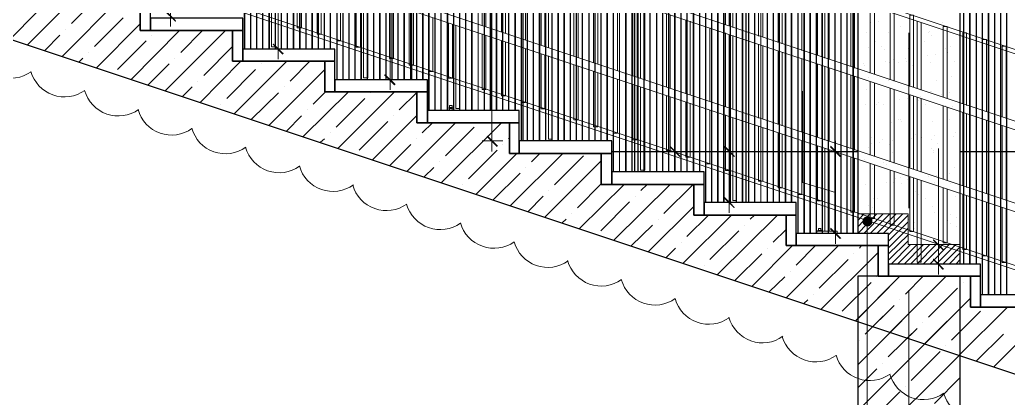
# Model space of a CAD drawing. Header units: millimetres. Extents: x -356862 to 418287, y 0 to 839748.
# Drawn here: x 381938 to 386871, y 782532 to 784421 of the extents above; entities that cross this region are included whole.
import ezdxf

# ---------------------------------------------------------------- set-up
doc = ezdxf.new("R2010")
doc.units = ezdxf.units.MM
doc.layers.add('PDF _Геометрия', color=7, linetype='Continuous', true_color=0xbababa)
doc.layers.add('PDF _Сплошная заливка', color=7, linetype='Continuous', true_color=0xf50000)

msp = doc.modelspace()

# ---------------------------------------------------------------- linework, layer by layer
at = {"layer": 'PDF _Геометрия', "color": 150, "lineweight": 30, "true_color": 0x0080ff}
for points in [[(381209.6062, 790085.548), (386119.7093, 790085.548), (386119.7093, 783354.7233), (385812.2866, 783354.7233), (385812.2866, 783508.4346), (385353.3175, 783508.4346), (385353.3175, 783662.146), (384892.1835, 783662.146), (384892.1835, 783815.8573), (384431.0495, 783815.8573), (384431.0495, 783967.4037), (383972.0804, 783967.4037), (383972.0804, 784121.1151), (383510.9464, 784121.1151), (383510.9464, 784274.8264), (383051.9773, 784274.8264), (383051.9773, 784428.5377), (382590.8433, 784428.5377), (382590.8433, 784582.2491), (382129.7093, 784582.2491), (382129.7093, 784735.9604), (381670.7402, 784735.9604)], [(383337.7505, 784274.8264), (383337.7505, 790085.548)], [(383894.1422, 784121.1151), (383894.1422, 790085.548)], [(384450.534, 783815.8573), (384450.534, 790085.548)], [(385006.9257, 783662.146), (385006.9257, 790085.548)], [(386630.6371, 786117.1975), (389904.0391, 786117.1975), (389904.0391, 790085.548), (389904.0391, 782125.0326), (389494.8639, 782127.1975), (389494.8639, 782280.9089), (389033.7299, 782280.9089), (389033.7299, 782434.6202), (388574.7608, 782434.6202), (388574.7608, 782588.3315), (388113.6268, 782588.3315), (388113.6268, 782739.8779), (387654.6577, 782739.8779), (387654.6577, 782893.5893), (387193.5237, 782893.5893), (387193.5237, 783047.3006), (386732.3897, 783047.3006), (386732.3897, 783201.012), (386630.6371, 783201.012), (386630.6371, 785370.2903), (386630.6371, 790085.548), (389904.0391, 790085.548)], [(385563.3175, 783508.4346), (385563.3175, 786342.3522)], [(384892.1835, 783763.8986), (386119.7093, 783763.8986)], [(386630.6371, 783763.8986), (389904.0391, 783763.8986)]]:
    msp.add_lwpolyline(points, dxfattribs=at)
at = {"layer": 'PDF _Геометрия', "color": 254, "lineweight": 5, "true_color": 0xdcdcdc}
for points in [[(383058.4721, 790085.548), (383058.4721, 784274.8264)], [(383090.9464, 790085.548), (383090.9464, 784274.8264)], [(383121.2556, 790085.548), (383121.2556, 784274.8264)], [(383151.5649, 790085.548), (383151.5649, 784274.8264)], [(383181.8742, 790085.548), (383181.8742, 784274.8264)], [(383212.1835, 790085.548), (383212.1835, 784274.8264)], [(383242.4928, 790085.548), (383242.4928, 784274.8264)], [(383274.967, 790085.548), (383274.967, 784274.8264)], [(383305.2763, 790085.548), (383305.2763, 784274.8264)], [(383335.5855, 790085.548), (383335.5855, 784274.8264)], [(383365.8948, 790085.548), (383365.8948, 784274.8264)], [(383396.2041, 790085.548), (383396.2041, 784274.8264)], [(383426.5134, 790085.548), (383426.5134, 784274.8264)], [(383458.9876, 790085.548), (383458.9876, 784274.8264)], [(383489.2969, 790085.548), (383489.2969, 784274.8264)], [(383519.6062, 790085.548), (383519.6062, 784121.1151)], [(383549.9154, 790085.548), (383549.9154, 784121.1151)], [(383580.2247, 790085.548), (383580.2247, 784121.1151)], [(383612.6989, 790085.548), (383612.6989, 784121.1151)], [(383643.0082, 790085.548), (383643.0082, 784121.1151)], [(383673.3175, 790085.548), (383673.3175, 784121.1151)], [(383703.6268, 790085.548), (383703.6268, 784121.1151)], [(383733.9361, 790085.548), (383733.9361, 784121.1151)], [(383764.2453, 790085.548), (383764.2453, 784121.1151)], [(383796.7196, 790085.548), (383796.7196, 784121.1151)], [(383827.0288, 790085.548), (383827.0288, 784121.1151)], [(383857.3381, 790085.548), (383857.3381, 784121.1151)], [(383887.6474, 790085.548), (383887.6474, 784121.1151)], [(383917.9567, 790085.548), (383917.9567, 784121.1151)], [(383948.266, 790085.548), (383948.266, 784121.1151)], [(383980.7402, 790085.548), (383980.7402, 783967.4037)], [(384011.0495, 790085.548), (384011.0495, 783967.4037)], [(384041.3587, 790085.548), (384041.3587, 783967.4037)], [(384071.668, 790085.548), (384071.668, 783967.4037)], [(384101.9773, 790085.548), (384101.9773, 783967.4037)], [(384132.2866, 790085.548), (384132.2866, 783967.4037)], [(384164.7608, 790085.548), (384164.7608, 783967.4037)], [(384195.0701, 790085.548), (384195.0701, 783967.4037)], [(384225.3794, 790085.548), (384225.3794, 783967.4037)], [(384255.6886, 790085.548), (384255.6886, 783967.4037)], [(384285.9979, 790085.548), (384285.9979, 783967.4037)], [(384318.4721, 790085.548), (384318.4721, 783967.4037)], [(384348.7814, 790085.548), (384348.7814, 783967.4037)], [(384379.0907, 790085.548), (384379.0907, 783967.4037)], [(384409.4, 790085.548), (384409.4, 783967.4037)], [(384439.7093, 790085.548), (384439.7093, 783815.8573)], [(384470.0185, 790085.548), (384470.0185, 783815.8573)], [(384502.4928, 790085.548), (384502.4928, 783815.8573)], [(384532.802, 790085.548), (384532.802, 783815.8573)], [(384563.1113, 790085.548), (384563.1113, 783815.8573)], [(384593.4206, 790085.548), (384593.4206, 783815.8573)], [(384623.7299, 790085.548), (384623.7299, 783815.8573)], [(384654.0391, 790085.548), (384654.0391, 783815.8573)], [(384686.5134, 790085.548), (384686.5134, 783815.8573)], [(384716.8227, 790085.548), (384716.8227, 783815.8573)], [(384747.1319, 790085.548), (384747.1319, 783815.8573)], [(384777.4412, 790085.548), (384777.4412, 783815.8573)], [(384807.7505, 790085.548), (384807.7505, 783815.8573)], [(384838.0598, 790085.548), (384838.0598, 783815.8573)], [(384870.534, 790085.548), (384870.534, 783815.8573)], [(384900.8433, 790085.548), (384900.8433, 783662.146)], [(384931.1526, 790085.548), (384931.1526, 783662.146)], [(384961.4618, 790085.548), (384961.4618, 783662.146)], [(384991.7711, 790085.548), (384991.7711, 783662.146)], [(385024.2453, 790085.548), (385024.2453, 783662.146)], [(385054.5546, 790085.548), (385054.5546, 783662.146)], [(385084.8639, 790085.548), (385084.8639, 783662.146)], [(385115.1732, 790085.548), (385115.1732, 783662.146)], [(385145.4824, 790085.548), (385145.4824, 783662.146)], [(385175.7917, 790085.548), (385175.7917, 783662.146)], [(385208.266, 790085.548), (385208.266, 783662.146)], [(385238.5752, 790085.548), (385238.5752, 783662.146)], [(385268.8845, 790085.548), (385268.8845, 783662.146)], [(386650.1216, 790085.548), (386650.1216, 783201.012)], [(386680.4309, 790085.548), (386680.4309, 783201.012)], [(386710.7402, 790085.548), (386710.7402, 783201.012)], [(386741.0495, 790085.548), (386741.0495, 783047.3006)], [(386771.3587, 790085.548), (386771.3587, 783047.3006)], [(386803.833, 790085.548), (386803.833, 783047.3006)], [(386834.1422, 790085.548), (386834.1422, 783047.3006)], [(386864.4515, 790085.548), (386864.4515, 783047.3006)], [(385299.1938, 786342.3522), (385299.1938, 783662.146)], [(385329.5031, 786342.3522), (385329.5031, 783662.146)], [(385359.8123, 786342.3522), (385359.8123, 783508.4346)], [(385392.2866, 786342.3522), (385392.2866, 783508.4346)], [(385422.5959, 786342.3522), (385422.5959, 783508.4346)], [(385452.9051, 786342.3522), (385452.9051, 783508.4346)], [(385483.2144, 786342.3522), (385483.2144, 783508.4346)], [(385513.5237, 786342.3522), (385513.5237, 783508.4346)], [(385543.833, 786342.3522), (385543.833, 783508.4346)], [(385576.3072, 786342.3522), (385576.3072, 783508.4346)], [(385606.6165, 786342.3522), (385606.6165, 783508.4346)], [(385636.9257, 786342.3522), (385636.9257, 783508.4346)], [(385667.235, 786342.3522), (385667.235, 783508.4346)], [(385697.5443, 786342.3522), (385697.5443, 783508.4346)], [(385730.0185, 786342.3522), (385730.0185, 783508.4346)], [(385760.3278, 786342.3522), (385760.3278, 783508.4346)], [(385790.6371, 786342.3522), (385790.6371, 783508.4346)], [(385820.9464, 786342.3522), (385820.9464, 783354.7233)], [(385851.2556, 786342.3522), (385851.2556, 783354.7233)], [(385881.5649, 786342.3522), (385881.5649, 783354.7233)], [(385914.0391, 786342.3522), (385914.0391, 783354.7233)], [(385944.3484, 786342.3522), (385944.3484, 783354.7233)], [(385974.6577, 786342.3522), (385974.6577, 783354.7233)], [(386004.967, 786342.3522), (386004.967, 783354.7233)], [(386035.2763, 786342.3522), (386035.2763, 783354.7233)], [(386065.5855, 786342.3522), (386065.5855, 783354.7233)], [(386098.0598, 786342.3522), (386098.0598, 783354.7233)]]:
    msp.add_lwpolyline(points, close=True, dxfattribs=at)
for points in [[(383060.6371, 784274.8264), (383060.6371, 790085.548)], [(383088.7814, 784274.8264), (383088.7814, 790085.548)], [(383119.0907, 784274.8264), (383119.0907, 790085.548)], [(383149.4, 784274.8264), (383149.4, 790085.548)], [(383184.0391, 784274.8264), (383184.0391, 790085.548)], [(383214.3484, 784274.8264), (383214.3484, 790085.548)], [(383244.6577, 784274.8264), (383244.6577, 790085.548)], [(383272.802, 784274.8264), (383272.802, 790085.548)], [(383303.1113, 784274.8264), (383303.1113, 790085.548)], [(383333.4206, 784274.8264), (383333.4206, 790085.548)], [(383368.0598, 784274.8264), (383368.0598, 790085.548)], [(383398.369, 784274.8264), (383398.369, 790085.548)], [(383428.6783, 784274.8264), (383428.6783, 790085.548)], [(383456.8227, 784274.8264), (383456.8227, 790085.548)], [(383487.1319, 784274.8264), (383487.1319, 790085.548)], [(383521.7711, 784121.1151), (383521.7711, 790085.548)], [(383552.0804, 784121.1151), (383552.0804, 790085.548)], [(383582.3897, 784121.1151), (383582.3897, 790085.548)], [(383610.534, 784121.1151), (383610.534, 790085.548)], [(383640.8433, 784121.1151), (383640.8433, 790085.548)], [(383671.1526, 784121.1151), (383671.1526, 790085.548)], [(383705.7917, 784121.1151), (383705.7917, 790085.548)], [(383736.101, 784121.1151), (383736.101, 790085.548)], [(383766.4103, 784121.1151), (383766.4103, 790085.548)], [(383794.5546, 784121.1151), (383794.5546, 790085.548)], [(383824.8639, 784121.1151), (383824.8639, 790085.548)], [(383855.1732, 784121.1151), (383855.1732, 790085.548)], [(383889.8123, 784121.1151), (383889.8123, 790085.548)], [(383920.1216, 784121.1151), (383920.1216, 790085.548)], [(383950.4309, 784121.1151), (383950.4309, 790085.548)], [(383978.5752, 783967.4037), (383978.5752, 790085.548)], [(384008.8845, 783967.4037), (384008.8845, 790085.548)], [(384039.1938, 783967.4037), (384039.1938, 790085.548)], [(384073.833, 783967.4037), (384073.833, 790085.548)], [(384104.1422, 783967.4037), (384104.1422, 790085.548)], [(384134.4515, 783967.4037), (384134.4515, 790085.548)], [(384162.5959, 783967.4037), (384162.5959, 790085.548)], [(384192.9051, 783967.4037), (384192.9051, 790085.548)], [(384225.3794, 783967.4037), (384225.3794, 790085.548)], [(384257.8536, 783967.4037), (384257.8536, 790085.548)], [(384288.1629, 783967.4037), (384288.1629, 790085.548)], [(384316.3072, 783967.4037), (384316.3072, 790085.548)], [(384346.6165, 783967.4037), (384346.6165, 790085.548)], [(384376.9257, 783967.4037), (384376.9257, 790085.548)], [(384411.5649, 783967.4037), (384411.5649, 790085.548)], [(384441.8742, 783815.8573), (384441.8742, 790085.548)], [(384472.1835, 783815.8573), (384472.1835, 790085.548)], [(384500.3278, 783815.8573), (384500.3278, 790085.548)], [(384530.6371, 783815.8573), (384530.6371, 790085.548)], [(384560.9464, 783815.8573), (384560.9464, 790085.548)], [(384595.5855, 783815.8573), (384595.5855, 790085.548)], [(384625.8948, 783815.8573), (384625.8948, 790085.548)], [(384656.2041, 783815.8573), (384656.2041, 790085.548)], [(384684.3484, 783815.8573), (384684.3484, 790085.548)], [(384714.6577, 783815.8573), (384714.6577, 790085.548)], [(384744.967, 783815.8573), (384744.967, 790085.548)], [(384779.6062, 783815.8573), (384779.6062, 790085.548)], [(384809.9154, 783815.8573), (384809.9154, 790085.548)], [(384840.2247, 783815.8573), (384840.2247, 790085.548)], [(384868.369, 783815.8573), (384868.369, 790085.548)], [(384898.6783, 783662.146), (384898.6783, 790085.548)], [(384931.1526, 783662.146), (384931.1526, 790085.548)], [(384963.6268, 783662.146), (384963.6268, 790085.548)], [(384993.9361, 783662.146), (384993.9361, 790085.548)], [(385022.0804, 783662.146), (385022.0804, 790085.548)], [(385052.3897, 783662.146), (385052.3897, 790085.548)], [(385082.6989, 783662.146), (385082.6989, 790085.548)], [(385117.3381, 783662.146), (385117.3381, 790085.548)], [(385147.6474, 783662.146), (385147.6474, 790085.548)], [(385177.9567, 783662.146), (385177.9567, 790085.548)], [(385206.101, 783662.146), (385206.101, 790085.548)], [(385236.4103, 783662.146), (385236.4103, 790085.548)], [(385266.7196, 783662.146), (385266.7196, 790085.548)], [(386647.9567, 783201.012), (386647.9567, 790085.548)], [(386678.266, 783201.012), (386678.266, 790085.548)], [(386712.9051, 783201.012), (386712.9051, 790085.548)], [(386743.2144, 783047.3006), (386743.2144, 790085.548)], [(386773.5237, 783047.3006), (386773.5237, 790085.548)], [(386801.668, 783047.3006), (386801.668, 790085.548)], [(386831.9773, 783047.3006), (386831.9773, 790085.548)], [(386862.2866, 783047.3006), (386862.2866, 790085.548)], [(385301.3587, 783662.146), (385301.3587, 786342.3522)], [(385331.668, 783662.146), (385331.668, 786342.3522)], [(385361.9773, 783508.4346), (385361.9773, 786342.3522)], [(385390.1216, 783508.4346), (385390.1216, 786342.3522)], [(385420.4309, 783508.4346), (385420.4309, 786342.3522)], [(385450.7402, 783508.4346), (385450.7402, 786342.3522)], [(385485.3794, 783508.4346), (385485.3794, 786342.3522)], [(385515.6886, 783508.4346), (385515.6886, 786342.3522)], [(385545.9979, 783508.4346), (385545.9979, 786342.3522)], [(385574.1422, 783508.4346), (385574.1422, 786342.3522)], [(385604.4515, 783508.4346), (385604.4515, 786342.3522)], [(385636.9257, 783508.4346), (385636.9257, 786342.3522)], [(385669.4, 783508.4346), (385669.4, 786342.3522)], [(385699.7093, 783508.4346), (385699.7093, 786342.3522)], [(385727.8536, 783508.4346), (385727.8536, 786342.3522)], [(385758.1629, 783508.4346), (385758.1629, 786342.3522)], [(385788.4721, 783508.4346), (385788.4721, 786342.3522)], [(385823.1113, 783354.7233), (385823.1113, 786342.3522)], [(385853.4206, 783354.7233), (385853.4206, 786342.3522)], [(385883.7299, 783354.7233), (385883.7299, 786342.3522)], [(385911.8742, 783354.7233), (385911.8742, 786342.3522)], [(385942.1835, 783354.7233), (385942.1835, 786342.3522)], [(385972.4928, 783354.7233), (385972.4928, 786342.3522)], [(386007.1319, 783354.7233), (386007.1319, 786342.3522)], [(386037.4412, 783354.7233), (386037.4412, 786342.3522)], [(386067.7505, 783354.7233), (386067.7505, 786342.3522)], [(386095.8948, 783354.7233), (386095.8948, 786342.3522)]]:
    msp.add_lwpolyline(points, dxfattribs=at)
at = {"layer": 'PDF _Геометрия', "color": 24, "lineweight": 18, "true_color": 0xa12502}
msp.add_lwpolyline([(386119.7093, 789492.3522), (386630.6371, 789492.3522), (386630.6371, 783298.4346), (386370.8433, 783298.4346), (386370.8433, 783452.146), (386119.7093, 783452.146)], close=True, dxfattribs=at)
at = {"layer": 'PDF _Геометрия', "color": 7, "lineweight": 9}
for points in [[(386119.7093, 789492.3522), (386119.7093, 783354.7233)], [(386630.6371, 783201.012), (386630.6371, 789492.3522)], [(386375.1732, 783480.2903), (386375.1732, 784354.9295)], [(386375.1732, 783276.7852), (386375.1732, 783276.7852)], [(386375.1732, 782049.2594), (386375.1732, 783071.1151)]]:
    msp.add_lwpolyline(points, dxfattribs=at)
at = {"layer": 'PDF _Геометрия', "lineweight": 5}
for points in [[(377574.6577, 787383.6924), (377574.6577, 787362.0429), (390579.5031, 783025.6511), (390579.5031, 783047.3006)], [(390412.802, 782703.0738), (390419.2969, 782722.5584), (390425.7917, 782742.0429), (377576.8227, 787024.3109), (377570.3278, 787004.8264), (377563.833, 786985.3419)], [(390412.802, 782293.8986), (390419.2969, 782313.3831), (390425.7917, 782332.8676), (377576.8227, 786615.1357), (377570.3278, 786595.6511), (377563.833, 786576.1666)], [(377743.5237, 786249.2594), (377743.5237, 786227.6099), (390609.8123, 781938.847), (390609.8123, 781960.4965)], [(386446.6165, 783140.3934), (386357.8536, 783051.6305)], [(386617.6474, 783081.9398), (386472.5959, 782936.8882)]]:
    msp.add_lwpolyline(points, close=True, dxfattribs=at)
at = {"layer": 'PDF _Геометрия', "color": 7, "lineweight": 18}
for points in [[(382690.4309, 786166.9913), (382690.4309, 784387.4037)], [(383227.3381, 786166.9913), (383227.3381, 784225.0326)], [(383785.8948, 786166.9913), (383785.8948, 784071.3212)], [(384294.6577, 783763.8986), (384294.6577, 786166.9913)], [(385208.266, 783711.9398), (385208.266, 786166.9913)], [(385478.8845, 784322.4553), (385478.8845, 783763.8986)], [(383235.9979, 784274.8264), (383175.3794, 784274.8264)], [(383792.3897, 784121.1151), (383733.9361, 784121.1151)], [(386009.2969, 783558.2285), (385844.7608, 783608.0223), (385844.7608, 784064.8264)], [(384348.7814, 783815.8573), (384244.8639, 783815.8573)], [(385478.8845, 783456.4759), (385478.8845, 783815.8573)], [(386009.2969, 783302.7645), (386009.2969, 783815.8573)], [(386522.3897, 783779.0532), (386522.3897, 783298.4346)], [(385156.3072, 783763.8986), (385530.8433, 783763.8986), (385429.0907, 783763.8986)], [(386067.7505, 783763.8986), (385957.3381, 783763.8986)], [(385530.8433, 783508.4346), (385429.0907, 783508.4346)], [(386067.7505, 783354.7233), (385957.3381, 783354.7233)], [(386522.3897, 783149.0532), (386522.3897, 783350.3934)], [(386580.8433, 783298.4346), (386470.4309, 783298.4346)], [(386682.5959, 783201.012), (386470.4309, 783201.012)]]:
    msp.add_lwpolyline(points, dxfattribs=at)
at = {"layer": 'PDF _Геометрия', "color": 7, "lineweight": 30}
for points in [[(377936.2041, 785643.0738), (389802.2866, 781687.713), (390365.1732, 781687.713)], [(387141.5649, 782986.6821), (386682.5959, 782986.6821), (386682.5959, 783140.3934), (386221.4618, 783140.3934), (386221.4618, 783294.1047), (385762.4928, 783294.1047), (385762.4928, 783445.6511), (385301.3587, 783445.6511), (385301.3587, 783599.3625), (384840.2247, 783599.3625), (384840.2247, 783753.0738), (384381.2556, 783753.0738), (384381.2556, 783906.7852), (383920.1216, 783906.7852), (383920.1216, 784060.4965), (383461.1526, 784060.4965), (383461.1526, 784214.2078), (383000.0185, 784214.2078), (383000.0185, 784367.9192), (382538.8845, 784367.9192), (382538.8845, 784521.6305), (382079.9154, 784521.6305), (382079.9154, 784673.1769), (381618.7814, 784673.1769)]]:
    msp.add_lwpolyline(points, dxfattribs=at)
at = {"layer": 'PDF _Геометрия', "lineweight": 5}
for points in [[(384244.8639, 784759.7748), (384244.8639, 784391.7336)], [(384264.3484, 784385.2388), (384264.3484, 784751.1151)], [(384342.2866, 784727.3006), (384342.2866, 784359.2594)], [(384361.7711, 784352.7645), (384361.7711, 784718.6408)], [(385459.4, 784396.0635), (385459.4, 784748.9501), (385478.8845, 784748.9501), (385478.8845, 784389.5687)], [(385515.6886, 784376.579), (385515.6886, 784714.3109), (385496.2041, 784720.8058), (385496.2041, 784383.0738)], [(383214.3484, 784692.6614), (383214.3484, 784285.6511), (383194.8639, 784285.6511), (383194.8639, 784699.1563)], [(384439.7093, 784692.6614), (384439.7093, 784326.7852)], [(384461.3587, 784320.2903), (384461.3587, 784686.1666)], [(385623.9361, 784339.7748), (385623.9361, 784694.8264), (385645.5855, 784694.8264), (385645.5855, 784333.28)], [(383344.2453, 784649.3625), (383344.2453, 784380.9089), (383322.5959, 784380.9089), (383322.5959, 784655.8573)], [(383441.668, 784616.8882), (383441.668, 784348.4346), (383422.1835, 784348.4346), (383422.1835, 784623.3831)], [(384539.2969, 784660.1872), (384539.2969, 784294.3109)], [(384558.7814, 784285.6511), (384558.7814, 784653.6924)], [(384576.101, 784281.3212), (384576.101, 784649.3625)], [(384595.5855, 784274.8264), (384595.5855, 784640.7027)], [(385723.5237, 784307.3006), (385723.5237, 784662.3522), (385743.0082, 784662.3522), (385743.0082, 784300.8058)], [(385820.9464, 784274.8264), (385820.9464, 784629.8779), (385840.4309, 784629.8779), (385840.4309, 784268.3315)], [(383539.0907, 784584.414), (383539.0907, 784315.9604), (383519.6062, 784315.9604), (383519.6062, 784590.9089)], [(384703.833, 784606.0635), (384703.833, 784238.0223)], [(384725.4824, 784231.5274), (384725.4824, 784599.5687)], [(384801.2556, 784573.5893), (384801.2556, 784205.548)], [(385918.369, 784242.3522), (385918.369, 784595.2388), (385940.0185, 784595.2388), (385940.0185, 784235.8573)], [(381975.9979, 784296.4759), (382201.1526, 784521.6305)], [(382149.1938, 784238.0223), (382430.6371, 784521.6305)], [(382196.8227, 784402.5584), (382315.8948, 784521.6305)], [(383638.6783, 784551.9398), (383638.6783, 784283.4862), (383617.0288, 784283.4862), (383617.0288, 784558.4346)], [(383675.4824, 784538.9501), (383675.4824, 784131.9398), (383653.833, 784131.9398), (383653.833, 784545.445)], [(384822.9051, 784199.0532), (384822.9051, 784567.0944)], [(384900.8433, 784538.9501), (384900.8433, 784173.0738)], [(384920.3278, 784166.579), (384920.3278, 784532.4553)], [(385976.8227, 784222.8676), (385976.8227, 784560.5996), (385955.1732, 784567.0944), (385955.1732, 784229.3625)], [(386085.0701, 784188.2285), (386085.0701, 784541.1151), (386104.5546, 784541.1151), (386104.5546, 784179.5687)], [(383803.2144, 784495.6511), (383803.2144, 784227.1975), (383783.7299, 784227.1975), (383783.7299, 784502.146)], [(383902.802, 784463.1769), (383902.802, 784194.7233), (383881.1526, 784194.7233), (383881.1526, 784469.6718)], [(384998.266, 784506.4759), (384998.266, 784140.5996)], [(385019.9154, 784134.1047), (385019.9154, 784499.981)], [(385035.0701, 784127.6099), (385035.0701, 784495.6511)], [(385056.7196, 784121.1151), (385056.7196, 784489.1563)], [(386182.4928, 784153.5893), (386182.4928, 784508.6408), (386204.1422, 784508.6408), (386204.1422, 784147.0944)], [(386282.0804, 784121.1151), (386282.0804, 784476.1666), (386301.5649, 784476.1666), (386301.5649, 784114.6202)], [(381889.4, 784324.6202), (382023.6268, 784458.847)], [(382311.5649, 784287.8161), (382454.4515, 784430.7027)], [(384000.2247, 784430.7027), (384000.2247, 784162.2491), (383980.7402, 784162.2491), (383980.7402, 784437.1975)], [(385164.967, 784452.3522), (385164.967, 784084.3109)], [(385184.4515, 784077.8161), (385184.4515, 784445.8573)], [(385262.3897, 784419.8779), (385262.3897, 784051.8367)], [(386379.5031, 784088.6408), (386379.5031, 784443.6924), (386398.9876, 784443.6924), (386398.9876, 784082.146)], [(382166.5134, 784372.2491), (382166.5134, 784372.2491)], [(382320.2247, 784181.7336), (382538.8845, 784400.3934)], [(384097.6474, 784398.2285), (384097.6474, 784129.7748), (384078.1629, 784129.7748), (384078.1629, 784404.7233)], [(384134.4515, 784385.2388), (384134.4515, 783978.2285), (384114.967, 783978.2285), (384114.967, 784391.7336)], [(385284.0391, 784045.3419), (385284.0391, 784413.3831)], [(385359.8123, 784387.4037), (385359.8123, 784019.3625)], [(385381.4618, 784012.8676), (385381.4618, 784380.9089)], [(386435.7917, 784069.1563), (386435.7917, 784406.8882), (386416.3072, 784413.3831), (386416.3072, 784077.8161)], [(386546.2041, 784034.5171), (386546.2041, 784387.4037), (386565.6886, 784387.4037), (386565.6886, 784028.0223)], [(382062.5959, 784268.3315), (382138.369, 784344.1047)], [(382493.4206, 784123.28), (382735.8948, 784367.9192)], [(382597.3381, 784344.1047), (382597.3381, 784344.1047)], [(382664.4515, 784066.9913), (382965.3794, 784367.9192)], [(382742.3897, 784257.5068), (382850.6371, 784367.9192)], [(384264.3484, 784341.9398), (384264.3484, 784073.4862), (384244.8639, 784073.4862), (384244.8639, 784350.5996)], [(385459.4, 784354.9295), (385459.4, 783986.8882)], [(385478.8845, 783980.3934), (385478.8845, 784346.2697)], [(385496.2041, 783973.8986), (385496.2041, 784341.9398)], [(385515.6886, 783967.4037), (385515.6886, 784335.445)], [(386643.6268, 784002.0429), (386643.6268, 784354.9295), (386663.1113, 784354.9295), (386663.1113, 783993.3831)], [(386741.0495, 783967.4037), (386741.0495, 784322.4553), (386762.6989, 784322.4553), (386762.6989, 783960.9089)], [(382426.3072, 784173.0738), (382569.1938, 784315.9604)], [(382857.1319, 784142.7645), (383000.0185, 784287.8161)], [(384361.7711, 784309.4656), (384361.7711, 784041.012), (384342.2866, 784041.012), (384342.2866, 784318.1254)], [(384461.3587, 784276.9913), (384461.3587, 784008.5377), (384439.7093, 784008.5377), (384439.7093, 784283.4862)], [(385623.9361, 784298.6408), (385623.9361, 783930.5996)], [(385645.5855, 783924.1047), (385645.5855, 784292.146)], [(386840.6371, 783934.9295), (386840.6371, 784289.981), (386860.1216, 784289.981), (386860.1216, 783928.4346)], [(382233.6268, 784209.8779), (382253.1113, 784229.3625)], [(382281.2556, 784257.5068), (382281.2556, 784257.5068)], [(382712.0804, 784229.3625), (382712.0804, 784229.3625)], [(384558.7814, 784244.5171), (384558.7814, 783976.0635), (384539.2969, 783976.0635), (384539.2969, 784251.012)], [(384595.5855, 784231.5274), (384595.5855, 783824.5171), (384576.101, 783824.5171), (384576.101, 784240.1872)], [(385723.5237, 784266.1666), (385723.5237, 783898.1254)], [(385743.0082, 783891.6305), (385743.0082, 784259.6718)], [(385820.9464, 784233.6924), (385820.9464, 783865.6511)], [(385840.4309, 783859.1563), (385840.4309, 784227.1975)], [(382577.8536, 784095.1357), (382683.9361, 784201.2181)], [(382837.6474, 784008.5377), (383041.1526, 784214.2078)], [(382971.8742, 784028.0223), (383114.7608, 784173.0738)], [(383008.6783, 783952.2491), (383270.6371, 784214.2078)], [(383142.9051, 784201.2181), (383142.9051, 784201.2181)], [(383181.8742, 783893.7955), (383461.1526, 784173.0738)], [(383287.9567, 784114.6202), (383385.3794, 784214.2078)], [(384725.4824, 784190.3934), (384725.4824, 783921.9398), (384703.833, 783921.9398), (384703.833, 784196.8882)], [(385918.369, 784201.2181), (385918.369, 783833.1769)], [(385940.0185, 783826.6821), (385940.0185, 784192.5584)], [(385955.1732, 783820.1872), (385955.1732, 784188.2285)], [(385976.8227, 783813.6924), (385976.8227, 784181.7336)], [(384822.9051, 784157.9192), (384822.9051, 783887.3006), (384801.2556, 783887.3006), (384801.2556, 784164.414)], [(384920.3278, 784123.28), (384920.3278, 783854.8264), (384900.8433, 783854.8264), (384900.8433, 784131.9398)], [(386085.0701, 784144.9295), (386085.0701, 783779.0532)], [(386104.5546, 783770.3934), (386104.5546, 784138.4346)], [(382751.0495, 784038.847), (382798.6783, 784086.4759)], [(382826.8227, 784114.6202), (382826.8227, 784114.6202)], [(383257.6474, 784086.4759), (383257.6474, 784086.4759)], [(385019.9154, 784090.8058), (385019.9154, 783822.3522), (384998.266, 783822.3522), (384998.266, 784097.3006)], [(385056.7196, 784079.981), (385056.7196, 783670.8058), (385035.0701, 783670.8058), (385035.0701, 784086.4759)], [(386182.4928, 784112.4553), (386182.4928, 783744.414)], [(386204.1422, 783737.9192), (386204.1422, 784105.9604)], [(386282.0804, 784079.981), (386282.0804, 783711.9398)], [(383095.2763, 783924.1047), (383229.5031, 784056.1666)], [(383352.9051, 783837.5068), (383578.0598, 784060.4965)], [(383402.6989, 783999.8779), (383463.3175, 784060.4965)], [(383517.4412, 783885.1357), (383660.3278, 784028.0223)], [(383526.101, 783779.0532), (383807.5443, 784060.4965)], [(383688.4721, 784056.1666), (383688.4721, 784056.1666)], [(383831.3587, 783971.7336), (383920.1216, 784058.3315)], [(385184.4515, 784034.5171), (385184.4515, 783768.2285), (385164.967, 783768.2285), (385164.967, 784043.1769)], [(386301.5649, 783705.445), (386301.5649, 784073.4862)], [(386379.5031, 784047.5068), (386379.5031, 783679.4656)], [(386398.9876, 783672.9707), (386398.9876, 784038.847)], [(386416.3072, 783668.6408), (386416.3072, 784034.5171)], [(386435.7917, 783659.981), (386435.7917, 784028.0223)], [(382941.5649, 783999.8779), (382941.5649, 783999.8779)], [(384080.3278, 783982.5584), (384080.3278, 783978.2285), (384097.6474, 783978.2285), (384097.6474, 783982.5584), (384095.4824, 783982.5584)], [(384082.4928, 783982.5584), (384080.3278, 783982.5584), (384097.6474, 783982.5584)], [(384080.3278, 783978.2285), (384082.4928, 783978.2285)], [(384095.4824, 783967.4037), (384095.4824, 783993.3831), (384082.4928, 783993.3831), (384082.4928, 783967.4037)], [(384095.4824, 783978.2285), (384097.6474, 783978.2285)], [(385284.0391, 784004.2078), (385284.0391, 783735.7542), (385262.3897, 783735.7542), (385262.3897, 784010.7027)], [(385381.4618, 783971.7336), (385381.4618, 783701.1151), (385359.8123, 783701.1151), (385359.8123, 783978.2285)], [(386546.2041, 783991.2181), (386546.2041, 783625.3419)], [(386565.6886, 783618.847), (386565.6886, 783984.7233)], [(383268.4721, 783865.6511), (383344.2453, 783941.4243)], [(383372.3897, 783971.7336), (383372.3897, 783971.7336)], [(383699.2969, 783722.7645), (383920.1216, 783943.5893)], [(383803.2144, 783941.4243), (383803.2144, 783941.4243)], [(385478.8845, 783937.0944), (385478.8845, 783668.6408), (385459.4, 783668.6408), (385459.4, 783945.7542)], [(385515.6886, 783926.2697), (385515.6886, 783519.2594), (385496.2041, 783519.2594), (385496.2041, 783932.7645)], [(386643.6268, 783958.7439), (386643.6268, 783592.8676)], [(386663.1113, 783584.2078), (386663.1113, 783950.0841)], [(386741.0495, 783926.2697), (386741.0495, 783558.2285)], [(383632.1835, 783770.3934), (383775.0701, 783913.28)], [(383870.3278, 783664.3109), (384112.802, 783906.7852)], [(383946.101, 783856.9913), (383998.0598, 783906.7852)], [(384043.5237, 783608.0223), (384342.2866, 783906.7852)], [(384063.0082, 783742.2491), (384205.8948, 783885.1357)], [(385645.5855, 783882.9707), (385645.5855, 783614.5171), (385623.9361, 783614.5171), (385623.9361, 783889.4656)], [(386762.6989, 783551.7336), (386762.6989, 783919.7748)], [(386840.6371, 783893.7955), (386840.6371, 783527.9192)], [(386860.1216, 783519.2594), (386860.1216, 783887.3006)], [(383487.1319, 783856.9913), (383487.1319, 783856.9913)], [(384376.9257, 783826.6821), (384381.2556, 783831.012)], [(385743.0082, 783850.4965), (385743.0082, 783582.0429), (385723.5237, 783582.0429), (385723.5237, 783856.9913)], [(383439.5031, 783809.3625), (383458.9876, 783826.6821)], [(383783.7299, 783692.4553), (383889.8123, 783798.5377)], [(383917.9567, 783826.6821), (383917.9567, 783826.6821)], [(384348.7814, 783798.5377), (384348.7814, 783798.5377)], [(385840.4309, 783818.0223), (385840.4309, 783549.5687), (385820.9464, 783549.5687), (385820.9464, 783824.5171)], [(385940.0185, 783783.3831), (385940.0185, 783517.0944), (385918.369, 783517.0944), (385918.369, 783789.8779)], [(385955.1732, 783365.548), (385955.1732, 783779.0532)], [(384177.7505, 783627.5068), (384320.6371, 783770.3934)], [(384214.5546, 783549.5687), (384418.0598, 783753.0738)], [(384387.7505, 783493.28), (384647.5443, 783753.0738)], [(384491.668, 783711.9398), (384532.802, 783753.0738)], [(384606.4103, 783597.1975), (384751.4618, 783742.2491)], [(385976.8227, 783365.548), (385976.8227, 783772.5584)], [(386104.5546, 783729.2594), (386104.5546, 783460.8058), (386085.0701, 783460.8058), (386085.0701, 783735.7542)], [(383956.9257, 783636.1666), (384004.5546, 783683.7955)], [(384032.6989, 783711.9398), (384032.6989, 783711.9398)], [(384463.5237, 783683.7955), (384463.5237, 783683.7955)], [(384558.7814, 783434.8264), (384840.2247, 783716.2697)], [(386204.1422, 783696.7852), (386204.1422, 783428.3315), (386182.4928, 783428.3315), (386182.4928, 783703.28)], [(384301.1526, 783521.4243), (384435.3794, 783655.6511)], [(386301.5649, 783664.3109), (386301.5649, 783395.8573), (386282.0804, 783395.8573), (386282.0804, 783670.8058)], [(386398.9876, 783629.6718), (386398.9876, 783363.3831), (386379.5031, 783363.3831), (386379.5031, 783638.3315)], [(384147.4412, 783597.1975), (384147.4412, 783597.1975)], [(384721.1526, 783482.4553), (384840.2247, 783601.5274)], [(384731.9773, 783378.5377), (384954.967, 783599.3625)], [(384903.0082, 783320.0841), (385184.4515, 783599.3625)], [(385037.235, 783569.0532), (385069.7093, 783599.3625)], [(385151.9773, 783454.3109), (385297.0288, 783597.1975)], [(386435.7917, 783618.847), (386435.7917, 783211.8367), (386416.3072, 783211.8367), (386416.3072, 783625.3419)], [(386565.6886, 783575.548), (386565.6886, 783307.0944), (386546.2041, 783307.0944), (386546.2041, 783582.0429)], [(384474.3484, 783462.9707), (384550.1216, 783540.9089)], [(384578.266, 783569.0532), (384578.266, 783569.0532)], [(385009.0907, 783540.9089), (385009.0907, 783540.9089)], [(386663.1113, 783543.0738), (386663.1113, 783274.6202), (386643.6268, 783274.6202), (386643.6268, 783549.5687)], [(384838.0598, 783367.713), (384980.9464, 783512.7645)], [(385076.2041, 783263.7955), (385301.3587, 783488.9501)], [(386762.6989, 783510.5996), (386762.6989, 783242.146), (386741.0495, 783242.146), (386741.0495, 783517.0944)], [(386860.1216, 783478.1254), (386860.1216, 783209.6718), (386840.6371, 783209.6718), (386840.6371, 783484.6202)], [(384693.0082, 783454.3109), (384693.0082, 783454.3109)], [(385249.4, 783205.3419), (385489.7093, 783445.6511)], [(385266.7196, 783339.5687), (385374.967, 783445.6511)], [(385420.4309, 783149.0532), (385719.1938, 783445.6511)], [(385582.802, 783426.1666), (385604.4515, 783445.6511)], [(384645.3794, 783406.6821), (384664.8639, 783426.1666)], [(384989.6062, 783291.9398), (385095.6886, 783395.8573)], [(385123.833, 783426.1666), (385123.833, 783426.1666)], [(385554.6577, 783395.8573), (385554.6577, 783395.8573)], [(385381.4618, 783224.8264), (385526.5134, 783367.713)], [(385697.5443, 783311.4243), (385762.4928, 783374.2078)], [(385916.2041, 783354.7233), (385916.2041, 783365.548), (386017.9567, 783365.548), (386017.9567, 783354.7233)], [(385920.534, 783369.8779), (385920.534, 783365.548)], [(385924.8639, 783369.8779), (385920.534, 783369.8779), (385940.0185, 783369.8779)], [(385935.6886, 783365.548), (385935.6886, 783378.5377), (385924.8639, 783378.5377), (385924.8639, 783365.548)], [(385940.0185, 783365.548), (385940.0185, 783369.8779), (385937.8536, 783369.8779)], [(385238.5752, 783311.4243), (385238.5752, 783311.4243)], [(385593.6268, 783090.5996), (385794.967, 783294.1047)], [(385764.6577, 783034.3109), (386024.4515, 783294.1047)], [(385812.2866, 783196.6821), (385909.7093, 783294.1047)], [(386128.369, 783281.1151), (386139.1938, 783294.1047)], [(385162.802, 783233.4862), (385210.4309, 783281.1151)], [(385507.0288, 783118.7439), (385641.2556, 783252.9707)], [(385669.4, 783281.1151), (385669.4, 783281.1151)], [(385937.8536, 782975.8573), (386221.4618, 783259.4656)], [(386100.2247, 783252.9707), (386100.2247, 783252.9707)], [(385353.3175, 783196.6821), (385353.3175, 783196.6821)], [(385927.0288, 783081.9398), (386072.0804, 783224.8264)], [(385678.0598, 783062.4553), (385755.9979, 783138.2285)], [(385784.1422, 783166.3728), (385784.1422, 783166.3728)], [(386119.7093, 782928.2285), (386329.7093, 783140.3934), (386108.8845, 782917.4037)], [(386119.7093, 782698.7439), (386561.3587, 783140.3934), (386282.0804, 782861.1151)], [(386214.967, 783138.2285), (386214.967, 783138.2285)], [(386214.967, 783138.2285), (386214.967, 783138.2285)], [(386673.9361, 783138.2285), (386676.101, 783140.3934)], [(386119.7093, 783042.9707), (386186.8227, 783110.0841), (386041.7711, 782967.1975)], [(386645.7917, 783110.0841), (386645.7917, 783110.0841)], [(385898.8845, 783051.6305), (385898.8845, 783051.6305)], [(385851.2556, 783004.0017), (385870.7402, 783023.4862)], [(386156.5134, 782852.4553), (386301.5649, 782995.3419), (386195.4824, 782889.2594)], [(386329.7093, 783023.4862), (386329.7093, 783023.4862)], [(386329.7093, 783023.4862), (386329.7093, 783023.4862)], [(386453.1113, 782802.6614), (386682.5959, 783032.146)], [(386119.7093, 782469.2594), (386630.6371, 782980.1872)], [(386732.3897, 782967.1975), (386587.3381, 782822.146), (386630.6371, 782865.445)], [(386626.3072, 782746.3728), (386866.6165, 782986.6821)], [(386799.5031, 782687.9192), (387096.101, 782986.6821)], [(386444.4515, 782908.7439), (386444.4515, 782908.7439)], [(386444.4515, 782908.7439), (386444.4515, 782908.7439)], [(386271.2556, 782737.713), (386416.3072, 782880.5996), (386368.6783, 782832.9707)], [(386712.9051, 782718.2285), (386847.1319, 782852.4553)], [(386128.369, 782822.146), (386128.369, 782822.146)], [(386559.1938, 782794.0017), (386559.1938, 782794.0017)], [(386559.1938, 782794.0017), (386559.1938, 782794.0017)], [(386180.3278, 782300.3934), (386630.6371, 782750.7027)], [(386385.9979, 782620.8058), (386531.0495, 782765.8573)], [(386243.1113, 782707.4037), (386243.1113, 782707.4037)], [(386119.7093, 782584.0017), (386214.967, 782679.2594)], [(386502.9051, 782506.0635), (386630.6371, 782635.9604)], [(386186.8227, 782421.6305), (386329.7093, 782564.5171)], [(386357.8536, 782592.6614), (386357.8536, 782592.6614)]]:
    msp.add_lwpolyline(points, dxfattribs=at)
at = {"layer": 'PDF _Геометрия', "color": 7, "lineweight": 30}
for points in [[(382590.8433, 784367.9192), (382590.8433, 784521.6305), (382538.8845, 784521.6305), (382538.8845, 784367.9192)], [(383051.9773, 784428.5377), (382590.8433, 784428.5377), (382590.8433, 784367.9192), (383051.9773, 784367.9192)], [(383051.9773, 784214.2078), (383051.9773, 784367.9192), (383000.0185, 784367.9192), (383000.0185, 784214.2078)], [(383510.9464, 784274.8264), (383051.9773, 784274.8264), (383051.9773, 784214.2078), (383510.9464, 784214.2078)], [(383510.9464, 784060.4965), (383510.9464, 784214.2078), (383461.1526, 784214.2078), (383461.1526, 784060.4965)], [(383972.0804, 784121.1151), (383510.9464, 784121.1151), (383510.9464, 784060.4965), (383972.0804, 784060.4965)], [(383972.0804, 783906.7852), (383972.0804, 784060.4965), (383920.1216, 784060.4965), (383920.1216, 783906.7852)], [(384431.0495, 783967.4037), (383972.0804, 783967.4037), (383972.0804, 783906.7852), (384431.0495, 783906.7852)], [(384431.0495, 783753.0738), (384431.0495, 783906.7852), (384381.2556, 783906.7852), (384381.2556, 783753.0738)], [(384892.1835, 783815.8573), (384431.0495, 783815.8573), (384431.0495, 783753.0738), (384892.1835, 783753.0738)], [(384892.1835, 783599.3625), (384892.1835, 783753.0738), (384840.2247, 783753.0738), (384840.2247, 783599.3625)], [(385353.3175, 783662.146), (384892.1835, 783662.146), (384892.1835, 783599.3625), (385353.3175, 783599.3625)], [(385353.3175, 783445.6511), (385353.3175, 783599.3625), (385301.3587, 783599.3625), (385301.3587, 783445.6511)], [(385812.2866, 783508.4346), (385353.3175, 783508.4346), (385353.3175, 783445.6511), (385812.2866, 783445.6511)], [(385812.2866, 783294.1047), (385812.2866, 783445.6511), (385762.4928, 783445.6511), (385762.4928, 783294.1047)], [(386273.4206, 783354.7233), (385812.2866, 783354.7233), (385812.2866, 783294.1047), (386273.4206, 783294.1047)], [(386273.4206, 783140.3934), (386273.4206, 783294.1047), (386221.4618, 783294.1047), (386221.4618, 783140.3934)], [(386732.3897, 783201.012), (386273.4206, 783201.012), (386273.4206, 783140.3934), (386732.3897, 783140.3934)], [(386119.7093, 783140.3934), (386119.7093, 782300.3934), (386630.6371, 782300.3934), (386630.6371, 783140.3934)], [(386732.3897, 782986.6821), (386732.3897, 783140.3934), (386682.5959, 783140.3934), (386682.5959, 782986.6821)], [(387193.5237, 783047.3006), (386732.3897, 783047.3006), (386732.3897, 782986.6821), (387193.5237, 782986.6821)]]:
    msp.add_lwpolyline(points, close=True, dxfattribs=at)
at = {"layer": 'PDF _Геометрия', "color": 24, "lineweight": 18, "true_color": 0xa12502}
for points in [[(386184.6577, 784406.8882), (386184.6577, 784406.8882)], [(386225.7917, 784413.3831), (386225.7917, 784413.3831)], [(386299.4, 784409.0532), (386299.4, 784409.0532)], [(386331.8742, 784387.4037), (386331.8742, 784387.4037)], [(386541.8742, 784409.0532), (386541.8742, 784409.0532)], [(386574.3484, 784387.4037), (386574.3484, 784387.4037)], [(386163.0082, 784357.0944), (386163.0082, 784357.0944)], [(386273.4206, 784359.2594), (386273.4206, 784359.2594)], [(386474.7608, 784354.9295), (386474.7608, 784354.9295)], [(386476.9257, 784361.4243), (386476.9257, 784361.4243)], [(386487.7505, 784341.9398), (386487.7505, 784341.9398)], [(386171.668, 784281.3212), (386171.668, 784281.3212)], [(386208.4721, 784311.6305), (386208.4721, 784311.6305)], [(386240.9464, 784285.6511), (386240.9464, 784285.6511)], [(386253.9361, 784272.6614), (386253.9361, 784272.6614)], [(386370.8433, 784279.1563), (386370.8433, 784279.1563)], [(386450.9464, 784311.6305), (386450.9464, 784311.6305)], [(386557.0288, 784279.1563), (386557.0288, 784279.1563)], [(386583.0082, 784287.8161), (386583.0082, 784287.8161)], [(386360.0185, 784229.3625), (386360.0185, 784229.3625)], [(386466.101, 784242.3522), (386466.101, 784242.3522)], [(386507.235, 784248.847), (386507.235, 784248.847)], [(386570.0185, 784255.3419), (386570.0185, 784255.3419)], [(386150.0185, 784201.2181), (386150.0185, 784201.2181)], [(386152.1835, 784192.5584), (386152.1835, 784192.5584)], [(386256.101, 784214.2078), (386256.101, 784214.2078)], [(386277.7505, 784207.713), (386277.7505, 784207.713)], [(386297.235, 784220.7027), (386297.235, 784220.7027)], [(386323.2144, 784209.8779), (386323.2144, 784209.8779)], [(386362.1835, 784214.2078), (386362.1835, 784214.2078)], [(386394.6577, 784192.5584), (386394.6577, 784192.5584)], [(386481.2556, 784209.8779), (386481.2556, 784209.8779)], [(386604.6577, 784214.2078), (386604.6577, 784214.2078)], [(386175.9979, 784131.9398), (386175.9979, 784131.9398)], [(386377.3381, 784129.7748), (386377.3381, 784129.7748)], [(386398.9876, 784140.5996), (386398.9876, 784140.5996)], [(386414.1422, 784127.6099), (386414.1422, 784127.6099)], [(386587.3381, 784138.4346), (386587.3381, 784138.4346)], [(386271.2556, 784116.7852), (386271.2556, 784116.7852)], [(386513.7299, 784116.7852), (386513.7299, 784116.7852)], [(386165.1732, 784071.3212), (386165.1732, 784071.3212)], [(386180.3278, 784058.3315), (386180.3278, 784058.3315)], [(386282.0804, 784058.3315), (386282.0804, 784058.3315)], [(386368.6783, 784028.0223), (386368.6783, 784028.0223)], [(386431.4618, 784036.6821), (386431.4618, 784036.6821)], [(386481.2556, 784064.8264), (386481.2556, 784064.8264)], [(386485.5855, 784060.4965), (386485.5855, 784060.4965)], [(386537.5443, 784049.6718), (386537.5443, 784049.6718)], [(386578.6783, 784056.1666), (386578.6783, 784056.1666)], [(386158.6783, 783999.8779), (386158.6783, 783999.8779)], [(386182.4928, 784017.1975), (386182.4928, 784017.1975)], [(386182.4928, 783980.3934), (386182.4928, 783980.3934)], [(386214.967, 783997.713), (386214.967, 783997.713)], [(386221.4618, 784008.5377), (386221.4618, 784008.5377)], [(386247.4412, 783995.548), (386247.4412, 783995.548)], [(386327.5443, 784021.5274), (386327.5443, 784021.5274)], [(386381.668, 783980.3934), (386381.668, 783980.3934)], [(386424.967, 784017.1975), (386424.967, 784017.1975)], [(386457.4412, 783997.713), (386457.4412, 783997.713)], [(386559.1938, 783993.3831), (386559.1938, 783993.3831)], [(386574.3484, 783980.3934), (386574.3484, 783980.3934)], [(386591.668, 783986.8882), (386591.668, 783986.8882)], [(386286.4103, 783906.7852), (386286.4103, 783906.7852)], [(386325.3794, 783924.1047), (386325.3794, 783924.1047)], [(386334.0391, 783921.9398), (386334.0391, 783921.9398)], [(386340.534, 783911.1151), (386340.534, 783911.1151)], [(386492.0804, 783911.1151), (386492.0804, 783911.1151)], [(386576.5134, 783921.9398), (386576.5134, 783921.9398)], [(386186.8227, 783831.012), (386186.8227, 783831.012)], [(386385.9979, 783828.847), (386385.9979, 783828.847)], [(386398.9876, 783831.012), (386398.9876, 783831.012)], [(386407.6474, 783850.4965), (386407.6474, 783850.4965)], [(386440.1216, 783835.3419), (386440.1216, 783835.3419)], [(386502.9051, 783844.0017), (386502.9051, 783844.0017)], [(386595.9979, 783837.5068), (386595.9979, 783837.5068)], [(386608.9876, 783856.9913), (386608.9876, 783856.9913)], [(386173.833, 783781.2181), (386173.833, 783781.2181)], [(386188.9876, 783802.8676), (386188.9876, 783802.8676)], [(386230.1216, 783807.1975), (386230.1216, 783807.1975)], [(386245.2763, 783822.3522), (386245.2763, 783822.3522)], [(386277.7505, 783800.7027), (386277.7505, 783800.7027)], [(386292.9051, 783815.8573), (386292.9051, 783815.8573)], [(386485.5855, 783779.0532), (386485.5855, 783779.0532)], [(386487.7505, 783822.3522), (386487.7505, 783822.3522)], [(386520.2247, 783802.8676), (386520.2247, 783802.8676)], [(386292.9051, 783757.4037), (386292.9051, 783757.4037)], [(386496.4103, 783759.5687), (386496.4103, 783759.5687)], [(386498.5752, 783766.0635), (386498.5752, 783766.0635)], [(386154.3484, 783724.9295), (386154.3484, 783724.9295)], [(386249.6062, 783709.7748), (386249.6062, 783709.7748)], [(386264.7608, 783696.7852), (386264.7608, 783696.7852)], [(386396.8227, 783727.0944), (386396.8227, 783727.0944)], [(386567.8536, 783703.28), (386567.8536, 783703.28)], [(386602.4928, 783685.9604), (386602.4928, 783685.9604)], [(386191.1526, 783679.4656), (386191.1526, 783679.4656)], [(386331.8742, 783634.0017), (386331.8742, 783634.0017)], [(386390.3278, 783679.4656), (386390.3278, 783679.4656)], [(386472.5959, 783638.3315), (386472.5959, 783638.3315)], [(386511.5649, 783642.6614), (386511.5649, 783642.6614)], [(386576.5134, 783651.3212), (386576.5134, 783651.3212)], [(386156.5134, 783597.1975), (386156.5134, 783597.1975)], [(386262.5959, 783610.1872), (386262.5959, 783610.1872)], [(386297.235, 783608.0223), (386297.235, 783608.0223)], [(386301.5649, 783614.5171), (386301.5649, 783614.5171)], [(386308.0598, 783627.5068), (386308.0598, 783627.5068)], [(386340.534, 783605.8573), (386340.534, 783605.8573)], [(386366.5134, 783623.1769), (386366.5134, 783623.1769)], [(386500.7402, 783610.1872), (386500.7402, 783610.1872)], [(386550.534, 783627.5068), (386550.534, 783627.5068)], [(386585.1732, 783605.8573), (386585.1732, 783605.8573)], [(386409.8123, 783564.7233), (386409.8123, 783564.7233)], [(386424.967, 783549.5687), (386424.967, 783549.5687)], [(386606.8227, 783536.579), (386606.8227, 783536.579)], [(386175.9979, 783495.445), (386175.9979, 783495.445)], [(386191.1526, 783482.4553), (386191.1526, 783482.4553)], [(386197.6474, 783530.0841), (386197.6474, 783530.0841)], [(386217.1319, 783530.0841), (386217.1319, 783530.0841)], [(386396.8227, 783530.0841), (386396.8227, 783530.0841)], [(386459.6062, 783530.0841), (386459.6062, 783530.0841)], [(386492.0804, 783488.9501), (386492.0804, 783488.9501)], [(386301.5649, 783456.4759), (386301.5649, 783456.4759)], [(386505.0701, 783458.6408), (386505.0701, 783458.6408)], [(386544.0391, 783445.6511), (386544.0391, 783445.6511)], [(386585.1732, 783449.981), (386585.1732, 783449.981)], [(386370.8433, 783432.6614), (386370.8433, 783432.6614)], [(386375.1732, 783424.0017), (386375.1732, 783424.0017)], [(386403.3175, 783411.012), (386403.3175, 783411.012)], [(386437.9567, 783430.4965), (386437.9567, 783430.4965)], [(386570.0185, 783417.5068), (386570.0185, 783417.5068)], [(386585.1732, 783404.5171), (386585.1732, 783404.5171)], [(386611.1526, 783387.1975), (386611.1526, 783387.1975)], [(386613.3175, 783432.6614), (386613.3175, 783432.6614)], [(386401.1526, 783378.5377), (386401.1526, 783378.5377)], [(386522.3897, 783335.2388), (386522.3897, 783335.2388)], [(386511.5649, 783309.2594), (386511.5649, 783309.2594)]]:
    msp.add_lwpolyline(points, dxfattribs=at)
at = {"layer": 'PDF _Геометрия', "color": 84, "lineweight": 20, "true_color": 0x269900}
for points in [[(386119.7093, 783419.6718), (386152.1835, 783452.146)], [(386119.7093, 783387.1975), (386182.4928, 783452.146)], [(386119.7093, 783354.7233), (386214.967, 783452.146)], [(386150.0185, 783354.7233), (386247.4412, 783452.146)], [(386182.4928, 783354.7233), (386279.9154, 783452.146)], [(386214.967, 783354.7233), (386312.3897, 783452.146)], [(386247.4412, 783354.7233), (386344.8639, 783452.146)], [(386273.4206, 783348.2285), (386370.8433, 783445.6511)], [(386273.4206, 783315.7542), (386370.8433, 783413.1769)], [(386273.4206, 783283.28), (386370.8433, 783380.7027)], [(386273.4206, 783252.9707), (386370.8433, 783348.2285)], [(386273.4206, 783220.4965), (386370.8433, 783317.9192)], [(386286.4103, 783201.012), (386383.833, 783298.4346)], [(386318.8845, 783201.012), (386416.3072, 783298.4346)], [(386351.3587, 783201.012), (386448.7814, 783298.4346)], [(386383.833, 783201.012), (386479.0907, 783298.4346)], [(386414.1422, 783201.012), (386511.5649, 783298.4346)], [(386446.6165, 783201.012), (386544.0391, 783298.4346)], [(386479.0907, 783201.012), (386576.5134, 783298.4346)], [(386511.5649, 783201.012), (386608.9876, 783298.4346)], [(386544.0391, 783201.012), (386630.6371, 783287.6099)], [(386576.5134, 783201.012), (386630.6371, 783257.3006)], [(386608.9876, 783201.012), (386630.6371, 783224.8264)]]:
    msp.add_lwpolyline(points, dxfattribs=at)
msp.add_lwpolyline([(386630.6371, 783298.4346), (386370.8433, 783298.4346), (386370.8433, 783452.146), (386119.7093, 783452.146), (386119.7093, 783354.7233), (386273.4206, 783354.7233), (386273.4206, 783201.012), (386630.6371, 783201.012)], close=True, dxfattribs=at)
at = {"layer": 'PDF _Геометрия', "color": 251, "lineweight": 20, "true_color": 0x545454}
msp.add_lwpolyline([(386167.3381, 783389.3625), (386167.3381, 783363.3831), (386167.3381, 780126.7852), (386074.2453, 780126.7852), (382162.1835, 780126.7852)], dxfattribs=at)
at = {"layer": 'PDF _Геометрия', "color": 1, "lineweight": 20}
for centre in [(381892.8841, 784303.2724), (382161.3488, 784210.1774), (382429.8134, 784114.9153), (382696.1131, 784019.6532), (382964.5777, 783926.5582), (383233.0423, 783831.296), (383501.5069, 783738.1989), (383767.8055, 783642.9367), (384036.2701, 783547.6768), (384304.7347, 783454.5796), (384573.1993, 783359.3175), (384839.499, 783266.2203), (385107.9636, 783170.9581), (385376.4283, 783075.6982), (385644.8929, 782982.601), (385911.1915, 782887.3389), (386179.6561, 782794.2439), (386448.1207, 782698.9818), (386716.5853, 782603.7196)]:
    msp.add_arc(centre, 174.2783, 195.5895933, 305.5901951, dxfattribs=at)
at = {"layer": 'PDF _Сплошная заливка', "color": 7, "transparency": 33554559}
for points in [[(382668.7814, 784467.5068), (382662.2866, 784461.012), (382718.5752, 784415.548)], [(382662.2866, 784461.012), (382718.5752, 784415.548), (382714.2453, 784411.2181)], [(383203.5237, 784302.9707), (383199.1938, 784298.6408), (383255.4824, 784253.1769)], [(383199.1938, 784298.6408), (383255.4824, 784253.1769), (383248.9876, 784246.6821)], [(383762.0804, 784149.2594), (383755.5855, 784144.9295), (383814.0391, 784099.4656)], [(383755.5855, 784144.9295), (383814.0391, 784099.4656), (383807.5443, 784092.9707)], [(384273.0082, 783844.0017), (384266.5134, 783837.5068), (384324.967, 783792.0429)], [(384266.5134, 783837.5068), (384324.967, 783792.0429), (384318.4721, 783785.548)], [(385184.4515, 783792.0429), (385180.1216, 783785.548), (385236.4103, 783740.0841)], [(385180.1216, 783785.548), (385236.4103, 783740.0841), (385229.9154, 783735.7542)], [(385507.0288, 783740.0841), (385450.7402, 783785.548), (385457.235, 783792.0429)], [(385502.6989, 783735.7542), (385507.0288, 783740.0841), (385450.7402, 783785.548)], [(386037.4412, 783740.0841), (385981.1526, 783785.548), (385985.4824, 783792.0429)], [(386030.9464, 783735.7542), (386037.4412, 783740.0841), (385981.1526, 783785.548)], [(385457.235, 783536.579), (385450.7402, 783530.0841), (385507.0288, 783484.6202)], [(385450.7402, 783530.0841), (385507.0288, 783484.6202), (385502.6989, 783480.2903)], [(385985.4824, 783382.8676), (385981.1526, 783376.3728), (386037.4412, 783330.9089)], [(385981.1526, 783376.3728), (386037.4412, 783330.9089), (386030.9464, 783326.579)], [(386550.534, 783274.6202), (386494.2453, 783320.0841), (386498.5752, 783326.579)], [(386544.0391, 783270.2903), (386550.534, 783274.6202), (386494.2453, 783320.0841)], [(386498.5752, 783229.1563), (386494.2453, 783224.8264), (386550.534, 783177.1975)], [(386494.2453, 783224.8264), (386550.534, 783177.1975), (386544.0391, 783172.8676)]]:
    msp.add_solid(points, dxfattribs=at)
at = {"layer": 'PDF _Сплошная заливка', "color": 251, "true_color": 0x545454, "transparency": 33554559}
for points in [[(386156.5134, 783436.9913), (386167.3381, 783415.3419), (386145.6886, 783426.1666)], [(386167.3381, 783439.1563), (386156.5134, 783436.9913), (386167.3381, 783415.3419)], [(386167.3381, 783415.3419), (386180.3278, 783436.9913), (386167.3381, 783439.1563)], [(386191.1526, 783426.1666), (386167.3381, 783415.3419), (386180.3278, 783436.9913)], [(386167.3381, 783415.3419), (386145.6886, 783426.1666), (386143.5237, 783415.3419)], [(386143.5237, 783415.3419), (386145.6886, 783402.3522), (386167.3381, 783415.3419)], [(386145.6886, 783402.3522), (386167.3381, 783415.3419), (386156.5134, 783391.5274)], [(386167.3381, 783415.3419), (386156.5134, 783391.5274), (386167.3381, 783389.3625)], [(386193.3175, 783415.3419), (386191.1526, 783426.1666), (386167.3381, 783415.3419)], [(386167.3381, 783389.3625), (386180.3278, 783391.5274), (386167.3381, 783415.3419)], [(386180.3278, 783391.5274), (386167.3381, 783415.3419), (386191.1526, 783402.3522)], [(386167.3381, 783415.3419), (386191.1526, 783402.3522), (386193.3175, 783415.3419)]]:
    msp.add_solid(points, dxfattribs=at)

doc.saveas('drawing.dxf')
